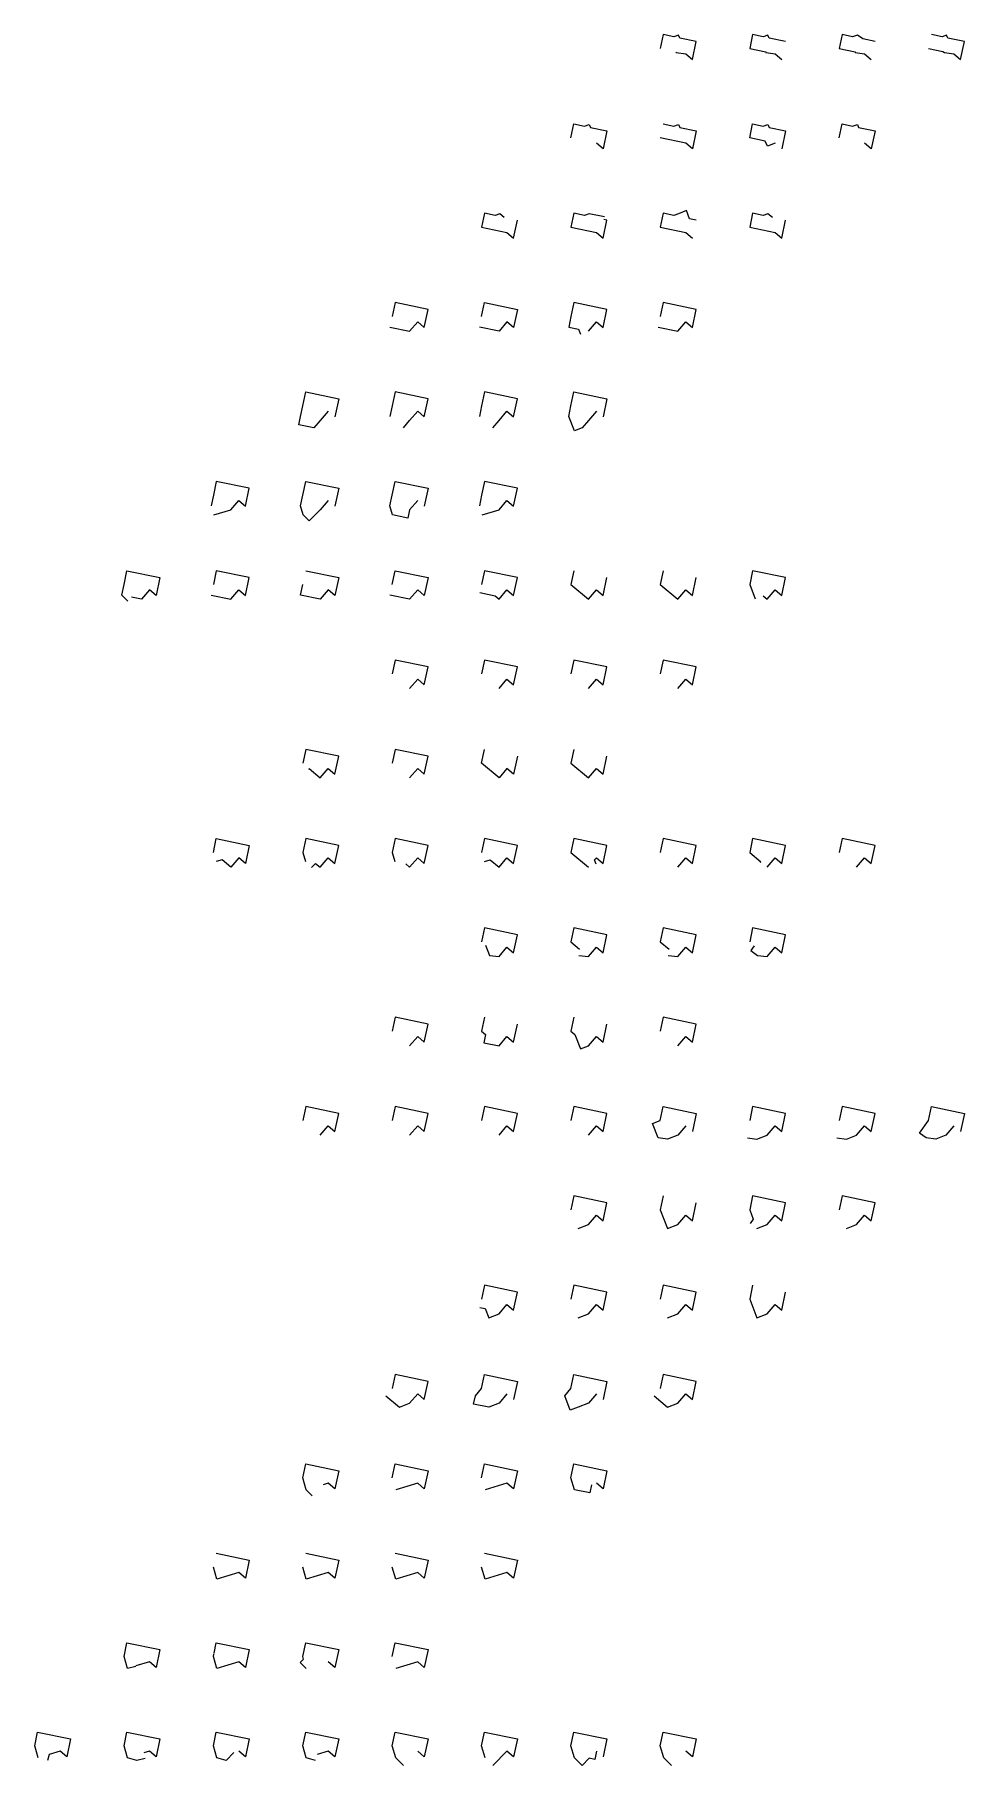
# Model space of a CAD drawing. Header units: inches. Extents: x -12292079.407 to -12292079.373, y 116895049.277 to 116895049.734.
# Drawn here: x -12292079.39062 to -12292079.38335, y 116895049.46461 to 116895049.47815 of the extents above; entities that cross this region are included whole.
import ezdxf

# ---------------------------------------------------------------- set-up
doc = ezdxf.new("R2010")
doc.units = ezdxf.units.IN
doc.header["$MEASUREMENT"] = 0

msp = doc.modelspace()

# ---------------------------------------------------------------- linework, layer by layer
for points in [[(-12292079.385606, 116895049.478018), (-12292079.385603, 116895049.478012), (-12292079.385529, 116895049.478002), (-12292079.385477, 116895049.477958), (-12292079.385447, 116895049.478098), (-12292079.385576, 116895049.478125), (-12292079.385585, 116895049.478149), (-12292079.385622, 116895049.478134), (-12292079.385705, 116895049.478152), (-12292079.385728, 116895049.478044)], [(-12292079.384049, 116895049.478098), (-12292079.384145, 116895049.478118), (-12292079.384187, 116895049.478149), (-12292079.384224, 116895049.478134), (-12292079.384307, 116895049.478152), (-12292079.38433, 116895049.478044), (-12292079.384204, 116895049.478017), (-12292079.384205, 116895049.478012), (-12292079.384131, 116895049.478002), (-12292079.384079, 116895049.477958)], [(-12292079.383631, 116895049.478044), (-12292079.383518, 116895049.47802), (-12292079.383506, 116895049.478012), (-12292079.383432, 116895049.478002), (-12292079.38338, 116895049.477958), (-12292079.38335, 116895049.478098), (-12292079.383479, 116895049.478125), (-12292079.383489, 116895049.478149), (-12292079.383525, 116895049.478134), (-12292079.383608, 116895049.478152)], [(-12292079.38483, 116895049.477303), (-12292079.384891, 116895049.477279), (-12292079.384907, 116895049.477319), (-12292079.385029, 116895049.477345), (-12292079.385006, 116895049.477453), (-12292079.384923, 116895049.477436), (-12292079.384886, 116895049.47745), (-12292079.384877, 116895049.477426), (-12292079.384748, 116895049.477399), (-12292079.384778, 116895049.477259)], [(-12292079.386165, 116895049.476726), (-12292079.386284, 116895049.476751), (-12292079.386321, 116895049.476737), (-12292079.386404, 116895049.476754), (-12292079.386427, 116895049.476646), (-12292079.386228, 116895049.476604), (-12292079.386176, 116895049.47656), (-12292079.386146, 116895049.4767), (-12292079.38617, 116895049.476705)], [(-12292079.385447, 116895049.4767), (-12292079.385499, 116895049.476711), (-12292079.385524, 116895049.476775), (-12292079.385585, 116895049.476751), (-12292079.385622, 116895049.476737), (-12292079.385705, 116895049.476754), (-12292079.385728, 116895049.476646), (-12292079.385529, 116895049.476604), (-12292079.385477, 116895049.47656)], [(-12292079.38629, 116895049.475831), (-12292079.386228, 116895049.475905), (-12292079.386176, 116895049.475861), (-12292079.386146, 116895049.476001), (-12292079.386404, 116895049.476055), (-12292079.386427, 116895049.475947), (-12292079.386444, 116895049.475864), (-12292079.386367, 116895049.475847), (-12292079.386352, 116895049.475808)], [(-12292079.388324, 116895049.475206), (-12292079.388387, 116895049.475132), (-12292079.388436, 116895049.475075), (-12292079.388555, 116895049.4751), (-12292079.388541, 116895049.475165), (-12292079.388524, 116895049.475248), (-12292079.388501, 116895049.475356), (-12292079.388243, 116895049.475302), (-12292079.388272, 116895049.475162)], [(-12292079.386228, 116895049.475206), (-12292079.38629, 116895049.475132), (-12292079.386339, 116895049.475075), (-12292079.3864, 116895049.475051), (-12292079.386444, 116895049.475165), (-12292079.386427, 116895049.475248), (-12292079.386404, 116895049.475356), (-12292079.386146, 116895049.475302), (-12292079.386176, 116895049.475162)], [(-12292079.388324, 116895049.474507), (-12292079.388387, 116895049.474433), (-12292079.388473, 116895049.474347), (-12292079.38852, 116895049.474394), (-12292079.388541, 116895049.474466), (-12292079.388524, 116895049.474549), (-12292079.388501, 116895049.474657), (-12292079.388243, 116895049.474603), (-12292079.388272, 116895049.474463)], [(-12292079.387625, 116895049.474507), (-12292079.387688, 116895049.474433), (-12292079.387702, 116895049.474369), (-12292079.387821, 116895049.474394), (-12292079.387842, 116895049.474466), (-12292079.387825, 116895049.474549), (-12292079.387802, 116895049.474657), (-12292079.387544, 116895049.474603), (-12292079.387574, 116895049.474463)], [(-12292079.389892, 116895049.47372), (-12292079.389939, 116895049.473767), (-12292079.389921, 116895049.47385), (-12292079.389899, 116895049.473958), (-12292079.389641, 116895049.473904), (-12292079.38967, 116895049.473764), (-12292079.389722, 116895049.473808), (-12292079.389785, 116895049.473734), (-12292079.389862, 116895049.473751)], [(-12292079.387139, 116895049.473786), (-12292079.38702, 116895049.473761), (-12292079.386989, 116895049.473734), (-12292079.386927, 116895049.473808), (-12292079.386875, 116895049.473764), (-12292079.386845, 116895049.473904), (-12292079.387103, 116895049.473958), (-12292079.387126, 116895049.47385)], [(-12292079.384924, 116895049.473761), (-12292079.384893, 116895049.473734), (-12292079.38483, 116895049.473808), (-12292079.384778, 116895049.473764), (-12292079.384748, 116895049.473904), (-12292079.385006, 116895049.473958), (-12292079.385029, 116895049.47385), (-12292079.384985, 116895049.473737)], [(-12292079.388477, 116895049.472406), (-12292079.388473, 116895049.47241), (-12292079.388387, 116895049.472337), (-12292079.388324, 116895049.472411), (-12292079.388272, 116895049.472366), (-12292079.388243, 116895049.472506), (-12292079.388501, 116895049.47256), (-12292079.388524, 116895049.472452)], [(-12292079.388455, 116895049.471635), (-12292079.388423, 116895049.471668), (-12292079.388387, 116895049.471638), (-12292079.388324, 116895049.471712), (-12292079.388272, 116895049.471667), (-12292079.388243, 116895049.471807), (-12292079.388501, 116895049.471862), (-12292079.388524, 116895049.471753), (-12292079.388502, 116895049.471682)], [(-12292079.387719, 116895049.471664), (-12292079.387688, 116895049.471638), (-12292079.387625, 116895049.471712), (-12292079.387574, 116895049.471667), (-12292079.387544, 116895049.471807), (-12292079.387802, 116895049.471862), (-12292079.387825, 116895049.471753), (-12292079.387803, 116895049.471682)], [(-12292079.386229, 116895049.471661), (-12292079.386242, 116895049.471695), (-12292079.386228, 116895049.471712), (-12292079.386176, 116895049.471667), (-12292079.386146, 116895049.471807), (-12292079.386404, 116895049.471862), (-12292079.386427, 116895049.471753), (-12292079.38629, 116895049.471638)], [(-12292079.384893, 116895049.471638), (-12292079.38483, 116895049.471712), (-12292079.384778, 116895049.471667), (-12292079.384748, 116895049.471807), (-12292079.385006, 116895049.471862), (-12292079.385029, 116895049.471753), (-12292079.384943, 116895049.47168), (-12292079.384946, 116895049.471676)], [(-12292079.387095, 116895049.471028), (-12292079.387064, 116895049.470948), (-12292079.386989, 116895049.470939), (-12292079.386927, 116895049.471013), (-12292079.386875, 116895049.470968), (-12292079.386845, 116895049.471108), (-12292079.387103, 116895049.471163), (-12292079.387126, 116895049.471054)], [(-12292079.384993, 116895049.471024), (-12292079.38502, 116895049.470987), (-12292079.384967, 116895049.470948), (-12292079.384893, 116895049.470939), (-12292079.38483, 116895049.471013), (-12292079.384778, 116895049.470968), (-12292079.384748, 116895049.471108), (-12292079.385006, 116895049.471163), (-12292079.385029, 116895049.471054)], [(-12292079.387103, 116895049.470464), (-12292079.387126, 116895049.470356), (-12292079.387095, 116895049.470329), (-12292079.387108, 116895049.470265), (-12292079.386989, 116895049.47024), (-12292079.386927, 116895049.470314), (-12292079.386875, 116895049.47027), (-12292079.386845, 116895049.470409)], [(-12292079.386404, 116895049.470464), (-12292079.386427, 116895049.470356), (-12292079.386396, 116895049.470329), (-12292079.386352, 116895049.470216), (-12292079.38629, 116895049.47024), (-12292079.386228, 116895049.470314), (-12292079.386176, 116895049.47027), (-12292079.386146, 116895049.470409)], [(-12292079.385529, 116895049.469615), (-12292079.385592, 116895049.469541), (-12292079.385671, 116895049.46951), (-12292079.385745, 116895049.46952), (-12292079.385789, 116895049.469633), (-12292079.385728, 116895049.469657), (-12292079.385705, 116895049.469765), (-12292079.385447, 116895049.46971), (-12292079.385477, 116895049.469571)], [(-12292079.383432, 116895049.469615), (-12292079.383495, 116895049.469541), (-12292079.383574, 116895049.46951), (-12292079.383649, 116895049.46952), (-12292079.383702, 116895049.469558), (-12292079.383631, 116895049.469657), (-12292079.383608, 116895049.469765), (-12292079.38335, 116895049.46971), (-12292079.38338, 116895049.469571)], [(-12292079.384972, 116895049.468811), (-12292079.384893, 116895049.468842), (-12292079.38483, 116895049.468916), (-12292079.384778, 116895049.468872), (-12292079.384748, 116895049.469012), (-12292079.385006, 116895049.469066), (-12292079.385029, 116895049.468958), (-12292079.385001, 116895049.468884), (-12292079.385026, 116895049.46885)], [(-12292079.387139, 116895049.468194), (-12292079.387097, 116895049.468185), (-12292079.387069, 116895049.468112), (-12292079.386989, 116895049.468143), (-12292079.386927, 116895049.468217), (-12292079.386875, 116895049.468173), (-12292079.386845, 116895049.468313), (-12292079.387103, 116895049.468367), (-12292079.387126, 116895049.468259)], [(-12292079.386927, 116895049.467518), (-12292079.386989, 116895049.467444), (-12292079.387069, 116895049.467413), (-12292079.387188, 116895049.467438), (-12292079.387174, 116895049.467503), (-12292079.387126, 116895049.46756), (-12292079.387103, 116895049.467668), (-12292079.386845, 116895049.467614), (-12292079.386875, 116895049.467474)], [(-12292079.386228, 116895049.467518), (-12292079.38629, 116895049.467444), (-12292079.38637, 116895049.467413), (-12292079.386432, 116895049.467389), (-12292079.386475, 116895049.467503), (-12292079.386427, 116895049.46756), (-12292079.386404, 116895049.467668), (-12292079.386146, 116895049.467614), (-12292079.386176, 116895049.467474)], [(-12292079.388449, 116895049.466721), (-12292079.388496, 116895049.466768), (-12292079.388524, 116895049.466861), (-12292079.388501, 116895049.466969), (-12292079.388243, 116895049.466915), (-12292079.388272, 116895049.466775), (-12292079.388324, 116895049.466819), (-12292079.388363, 116895049.466807)], [(-12292079.386267, 116895049.466807), (-12292079.38628, 116895049.466743), (-12292079.386399, 116895049.466768), (-12292079.386427, 116895049.466861), (-12292079.386404, 116895049.466969), (-12292079.386146, 116895049.466915), (-12292079.386176, 116895049.466775), (-12292079.386228, 116895049.466819)], [(-12292079.389829, 116895049.465384), (-12292079.389894, 116895049.46537), (-12292079.389921, 116895049.465463), (-12292079.389899, 116895049.465571), (-12292079.389641, 116895049.465517), (-12292079.38967, 116895049.465377), (-12292079.389722, 116895049.465421), (-12292079.38983, 116895049.465389)], [(-12292079.38922, 116895049.465489), (-12292079.389217, 116895049.465489), (-12292079.3892, 116895049.465571), (-12292079.388942, 116895049.465517), (-12292079.388971, 116895049.465377), (-12292079.389023, 116895049.465421), (-12292079.389195, 116895049.46537), (-12292079.389223, 116895049.465463), (-12292079.389219, 116895049.465482)], [(-12292079.388496, 116895049.46537), (-12292079.388543, 116895049.465417), (-12292079.388517, 116895049.465442), (-12292079.388524, 116895049.465463), (-12292079.388501, 116895049.465571), (-12292079.388243, 116895049.465517), (-12292079.388272, 116895049.465377), (-12292079.388324, 116895049.465421)], [(-12292079.389757, 116895049.464664), (-12292079.389822, 116895049.46465), (-12292079.389894, 116895049.464671), (-12292079.389921, 116895049.464764), (-12292079.389899, 116895049.464872), (-12292079.389641, 116895049.464818), (-12292079.38967, 116895049.464678), (-12292079.389722, 116895049.464722), (-12292079.389767, 116895049.464709)], [(-12292079.389062, 116895049.464711), (-12292079.389123, 116895049.46465), (-12292079.389195, 116895049.464671), (-12292079.389223, 116895049.464764), (-12292079.3892, 116895049.464872), (-12292079.388942, 116895049.464818), (-12292079.388971, 116895049.464678), (-12292079.389023, 116895049.464722)], [(-12292079.386228, 116895049.464722), (-12292079.386241, 116895049.464658), (-12292079.386283, 116895049.464667), (-12292079.386339, 116895049.464611), (-12292079.386399, 116895049.464671), (-12292079.386427, 116895049.464764), (-12292079.386404, 116895049.464872), (-12292079.386146, 116895049.464818), (-12292079.386176, 116895049.464678)]]:
    msp.add_lwpolyline(points, close=True)
at = {"color": 123}
msp.add_lwpolyline([(-12292079.384748, 116895049.478098), (-12292079.384877, 116895049.478125), (-12292079.384886, 116895049.478149), (-12292079.384923, 116895049.478134), (-12292079.385006, 116895049.478152), (-12292079.385029, 116895049.478044), (-12292079.384903, 116895049.478017), (-12292079.384904, 116895049.478012), (-12292079.38483, 116895049.478002), (-12292079.384778, 116895049.477958)], close=True, dxfattribs=at)
at = {"color": 56}
for points in [[(-12292079.386427, 116895049.477345), (-12292079.386404, 116895049.477453), (-12292079.386321, 116895049.477436), (-12292079.386284, 116895049.47745), (-12292079.386275, 116895049.477426), (-12292079.386146, 116895049.477399), (-12292079.386176, 116895049.477259), (-12292079.386228, 116895049.477303)], [(-12292079.385705, 116895049.477453), (-12292079.385622, 116895049.477436), (-12292079.385585, 116895049.47745), (-12292079.385576, 116895049.477426), (-12292079.385447, 116895049.477399), (-12292079.385477, 116895049.477259), (-12292079.385529, 116895049.477303), (-12292079.385728, 116895049.477345)], [(-12292079.38433, 116895049.477345), (-12292079.384307, 116895049.477453), (-12292079.384224, 116895049.477436), (-12292079.384187, 116895049.47745), (-12292079.384178, 116895049.477426), (-12292079.384049, 116895049.477399), (-12292079.384079, 116895049.477259), (-12292079.384131, 116895049.477303)]]:
    msp.add_lwpolyline(points, close=True, dxfattribs=at)
at = {"color": 122}
for points in [[(-12292079.386949, 116895049.476722), (-12292079.386983, 116895049.476751), (-12292079.38702, 116895049.476737), (-12292079.387103, 116895049.476754), (-12292079.387126, 116895049.476646), (-12292079.386927, 116895049.476604), (-12292079.386875, 116895049.47656), (-12292079.386845, 116895049.4767)], [(-12292079.384852, 116895049.476722), (-12292079.384886, 116895049.476751), (-12292079.384923, 116895049.476737), (-12292079.385006, 116895049.476754), (-12292079.385029, 116895049.476646), (-12292079.38483, 116895049.476604), (-12292079.384778, 116895049.47656), (-12292079.384748, 116895049.4767)]]:
    msp.add_lwpolyline(points, close=True, dxfattribs=at)
at = {"color": 57}
for points in [[(-12292079.387842, 116895049.475864), (-12292079.387688, 116895049.475831), (-12292079.387625, 116895049.475905), (-12292079.387574, 116895049.475861), (-12292079.387544, 116895049.476001), (-12292079.387802, 116895049.476055), (-12292079.387825, 116895049.475947)], [(-12292079.387126, 116895049.475947), (-12292079.387103, 116895049.476055), (-12292079.386845, 116895049.476001), (-12292079.386875, 116895049.475861), (-12292079.386927, 116895049.475905), (-12292079.386989, 116895049.475831), (-12292079.387143, 116895049.475864)], [(-12292079.385745, 116895049.475864), (-12292079.385592, 116895049.475831), (-12292079.385529, 116895049.475905), (-12292079.385477, 116895049.475861), (-12292079.385447, 116895049.476001), (-12292079.385705, 116895049.476055), (-12292079.385728, 116895049.475947)], [(-12292079.38924, 116895049.473767), (-12292079.389086, 116895049.473734), (-12292079.389023, 116895049.473808), (-12292079.388971, 116895049.473764), (-12292079.388942, 116895049.473904), (-12292079.3892, 116895049.473958), (-12292079.389223, 116895049.47385)], [(-12292079.388501, 116895049.473958), (-12292079.388243, 116895049.473904), (-12292079.388272, 116895049.473764), (-12292079.388324, 116895049.473808), (-12292079.388387, 116895049.473734), (-12292079.388541, 116895049.473767), (-12292079.388524, 116895049.47385)], [(-12292079.387825, 116895049.47385), (-12292079.387802, 116895049.473958), (-12292079.387544, 116895049.473904), (-12292079.387574, 116895049.473764), (-12292079.387625, 116895049.473808), (-12292079.387688, 116895049.473734), (-12292079.387842, 116895049.473767)]]:
    msp.add_lwpolyline(points, close=True, dxfattribs=at)
at = {"color": 121}
for points in [[(-12292079.387737, 116895049.475075), (-12292079.387688, 116895049.475132), (-12292079.387625, 116895049.475206), (-12292079.387574, 116895049.475162), (-12292079.387544, 116895049.475302), (-12292079.387802, 116895049.475356), (-12292079.387825, 116895049.475248), (-12292079.387842, 116895049.475165)], [(-12292079.387038, 116895049.475075), (-12292079.386989, 116895049.475132), (-12292079.386927, 116895049.475206), (-12292079.386875, 116895049.475162), (-12292079.386845, 116895049.475302), (-12292079.387103, 116895049.475356), (-12292079.387126, 116895049.475248), (-12292079.387143, 116895049.475165)]]:
    msp.add_lwpolyline(points, close=True, dxfattribs=at)
at = {"color": 120}
for points in [[(-12292079.389219, 116895049.474394), (-12292079.389086, 116895049.474433), (-12292079.389023, 116895049.474507), (-12292079.388971, 116895049.474463), (-12292079.388942, 116895049.474603), (-12292079.3892, 116895049.474657), (-12292079.389223, 116895049.474549), (-12292079.38924, 116895049.474466)], [(-12292079.387122, 116895049.474394), (-12292079.386989, 116895049.474433), (-12292079.386927, 116895049.474507), (-12292079.386875, 116895049.474463), (-12292079.386845, 116895049.474603), (-12292079.387103, 116895049.474657), (-12292079.387126, 116895049.474549), (-12292079.387143, 116895049.474466)]]:
    msp.add_lwpolyline(points, close=True, dxfattribs=at)
at = {"color": 54}
for points in [[(-12292079.386404, 116895049.473958), (-12292079.386427, 116895049.47385), (-12292079.38629, 116895049.473734), (-12292079.386228, 116895049.473808), (-12292079.386176, 116895049.473764), (-12292079.386146, 116895049.473904)], [(-12292079.385705, 116895049.473958), (-12292079.385728, 116895049.47385), (-12292079.385592, 116895049.473734), (-12292079.385529, 116895049.473808), (-12292079.385477, 116895049.473764), (-12292079.385447, 116895049.473904)], [(-12292079.387688, 116895049.473035), (-12292079.387625, 116895049.473109), (-12292079.387574, 116895049.473065), (-12292079.387544, 116895049.473205), (-12292079.387802, 116895049.473259), (-12292079.387825, 116895049.473151)], [(-12292079.386989, 116895049.473035), (-12292079.386927, 116895049.473109), (-12292079.386875, 116895049.473065), (-12292079.386845, 116895049.473205), (-12292079.387103, 116895049.473259), (-12292079.387126, 116895049.473151)], [(-12292079.38629, 116895049.473035), (-12292079.386228, 116895049.473109), (-12292079.386176, 116895049.473065), (-12292079.386146, 116895049.473205), (-12292079.386404, 116895049.473259), (-12292079.386427, 116895049.473151)], [(-12292079.385592, 116895049.473035), (-12292079.385529, 116895049.473109), (-12292079.385477, 116895049.473065), (-12292079.385447, 116895049.473205), (-12292079.385705, 116895049.473259), (-12292079.385728, 116895049.473151)], [(-12292079.387688, 116895049.472337), (-12292079.387625, 116895049.472411), (-12292079.387574, 116895049.472366), (-12292079.387544, 116895049.472506), (-12292079.387802, 116895049.47256), (-12292079.387825, 116895049.472452)], [(-12292079.386845, 116895049.472506), (-12292079.386875, 116895049.472366), (-12292079.386927, 116895049.472411), (-12292079.386989, 116895049.472337), (-12292079.387126, 116895049.472452), (-12292079.387103, 116895049.47256)], [(-12292079.386404, 116895049.47256), (-12292079.386427, 116895049.472452), (-12292079.38629, 116895049.472337), (-12292079.386228, 116895049.472411), (-12292079.386176, 116895049.472366), (-12292079.386146, 116895049.472506)], [(-12292079.385592, 116895049.471638), (-12292079.385529, 116895049.471712), (-12292079.385477, 116895049.471667), (-12292079.385447, 116895049.471807), (-12292079.385705, 116895049.471862), (-12292079.385728, 116895049.471753)], [(-12292079.384194, 116895049.471638), (-12292079.384131, 116895049.471712), (-12292079.384079, 116895049.471667), (-12292079.384049, 116895049.471807), (-12292079.384307, 116895049.471862), (-12292079.38433, 116895049.471753)], [(-12292079.387688, 116895049.47024), (-12292079.387625, 116895049.470314), (-12292079.387574, 116895049.47027), (-12292079.387544, 116895049.470409), (-12292079.387802, 116895049.470464), (-12292079.387825, 116895049.470356)], [(-12292079.385592, 116895049.47024), (-12292079.385529, 116895049.470314), (-12292079.385477, 116895049.47027), (-12292079.385447, 116895049.470409), (-12292079.385705, 116895049.470464), (-12292079.385728, 116895049.470356)], [(-12292079.388387, 116895049.469541), (-12292079.388324, 116895049.469615), (-12292079.388272, 116895049.469571), (-12292079.388243, 116895049.46971), (-12292079.388501, 116895049.469765), (-12292079.388524, 116895049.469657)], [(-12292079.387688, 116895049.469541), (-12292079.387625, 116895049.469615), (-12292079.387574, 116895049.469571), (-12292079.387544, 116895049.46971), (-12292079.387802, 116895049.469765), (-12292079.387825, 116895049.469657)], [(-12292079.386989, 116895049.469541), (-12292079.386927, 116895049.469615), (-12292079.386875, 116895049.469571), (-12292079.386845, 116895049.46971), (-12292079.387103, 116895049.469765), (-12292079.387126, 116895049.469657)], [(-12292079.38629, 116895049.469541), (-12292079.386228, 116895049.469615), (-12292079.386176, 116895049.469571), (-12292079.386146, 116895049.46971), (-12292079.386404, 116895049.469765), (-12292079.386427, 116895049.469657)]]:
    msp.add_lwpolyline(points, close=True, dxfattribs=at)
at = {"color": 119}
for points in [[(-12292079.389223, 116895049.471753), (-12292079.3892, 116895049.471862), (-12292079.388942, 116895049.471807), (-12292079.388971, 116895049.471667), (-12292079.389023, 116895049.471712), (-12292079.389086, 116895049.471638), (-12292079.389154, 116895049.471696), (-12292079.389201, 116895049.471682)], [(-12292079.387104, 116895049.471682), (-12292079.387058, 116895049.471696), (-12292079.386989, 116895049.471638), (-12292079.386927, 116895049.471712), (-12292079.386875, 116895049.471667), (-12292079.386845, 116895049.471807), (-12292079.387103, 116895049.471862), (-12292079.387126, 116895049.471753)]]:
    msp.add_lwpolyline(points, close=True, dxfattribs=at)
at = {"color": 118}
for points in [[(-12292079.386365, 116895049.470948), (-12292079.38629, 116895049.470939), (-12292079.386228, 116895049.471013), (-12292079.386176, 116895049.470968), (-12292079.386146, 116895049.471108), (-12292079.386404, 116895049.471163), (-12292079.386427, 116895049.471054), (-12292079.386359, 116895049.470997)], [(-12292079.385666, 116895049.470948), (-12292079.385592, 116895049.470939), (-12292079.385529, 116895049.471013), (-12292079.385477, 116895049.470968), (-12292079.385447, 116895049.471108), (-12292079.385705, 116895049.471163), (-12292079.385728, 116895049.471054), (-12292079.38566, 116895049.470997)]]:
    msp.add_lwpolyline(points, close=True, dxfattribs=at)
at = {"color": 117}
for points in [[(-12292079.385047, 116895049.46952), (-12292079.384972, 116895049.46951), (-12292079.384893, 116895049.469541), (-12292079.38483, 116895049.469615), (-12292079.384778, 116895049.469571), (-12292079.384748, 116895049.46971), (-12292079.385006, 116895049.469765), (-12292079.385029, 116895049.469657)], [(-12292079.384348, 116895049.46952), (-12292079.384273, 116895049.46951), (-12292079.384194, 116895049.469541), (-12292079.384131, 116895049.469615), (-12292079.384079, 116895049.469571), (-12292079.384049, 116895049.46971), (-12292079.384307, 116895049.469765), (-12292079.38433, 116895049.469657)]]:
    msp.add_lwpolyline(points, close=True, dxfattribs=at)
at = {"color": 58}
for points in [[(-12292079.38637, 116895049.468811), (-12292079.38629, 116895049.468842), (-12292079.386228, 116895049.468916), (-12292079.386176, 116895049.468872), (-12292079.386146, 116895049.469012), (-12292079.386404, 116895049.469066), (-12292079.386427, 116895049.468958)], [(-12292079.385705, 116895049.469066), (-12292079.385728, 116895049.468958), (-12292079.385671, 116895049.468811), (-12292079.385592, 116895049.468842), (-12292079.385529, 116895049.468916), (-12292079.385477, 116895049.468872), (-12292079.385447, 116895049.469012)], [(-12292079.384273, 116895049.468811), (-12292079.384194, 116895049.468842), (-12292079.384131, 116895049.468916), (-12292079.384079, 116895049.468872), (-12292079.384049, 116895049.469012), (-12292079.384307, 116895049.469066), (-12292079.38433, 116895049.468958)], [(-12292079.38637, 116895049.468112), (-12292079.38629, 116895049.468143), (-12292079.386228, 116895049.468217), (-12292079.386176, 116895049.468173), (-12292079.386146, 116895049.468313), (-12292079.386404, 116895049.468367), (-12292079.386427, 116895049.468259)], [(-12292079.385671, 116895049.468112), (-12292079.385592, 116895049.468143), (-12292079.385529, 116895049.468217), (-12292079.385477, 116895049.468173), (-12292079.385447, 116895049.468313), (-12292079.385705, 116895049.468367), (-12292079.385728, 116895049.468259)], [(-12292079.385006, 116895049.468367), (-12292079.385029, 116895049.468259), (-12292079.384972, 116895049.468112), (-12292079.384893, 116895049.468143), (-12292079.38483, 116895049.468217), (-12292079.384778, 116895049.468173), (-12292079.384748, 116895049.468313)]]:
    msp.add_lwpolyline(points, close=True, dxfattribs=at)
at = {"color": 116}
for points in [[(-12292079.387873, 116895049.467503), (-12292079.387768, 116895049.467413), (-12292079.387688, 116895049.467444), (-12292079.387625, 116895049.467518), (-12292079.387574, 116895049.467474), (-12292079.387544, 116895049.467614), (-12292079.387802, 116895049.467668), (-12292079.387825, 116895049.46756)], [(-12292079.385776, 116895049.467503), (-12292079.385671, 116895049.467413), (-12292079.385592, 116895049.467444), (-12292079.385529, 116895049.467518), (-12292079.385477, 116895049.467474), (-12292079.385447, 116895049.467614), (-12292079.385705, 116895049.467668), (-12292079.385728, 116895049.46756)]]:
    msp.add_lwpolyline(points, close=True, dxfattribs=at)
at = {"color": 53}
for points in [[(-12292079.387825, 116895049.466861), (-12292079.387802, 116895049.466969), (-12292079.387544, 116895049.466915), (-12292079.387574, 116895049.466775), (-12292079.387625, 116895049.466819), (-12292079.387797, 116895049.466768)], [(-12292079.387126, 116895049.466861), (-12292079.387103, 116895049.466969), (-12292079.386845, 116895049.466915), (-12292079.386875, 116895049.466775), (-12292079.386927, 116895049.466819), (-12292079.387098, 116895049.466768)], [(-12292079.3892, 116895049.46627), (-12292079.388942, 116895049.466216), (-12292079.388971, 116895049.466076), (-12292079.389023, 116895049.46612), (-12292079.389195, 116895049.466069), (-12292079.389223, 116895049.466162)], [(-12292079.388501, 116895049.46627), (-12292079.388243, 116895049.466216), (-12292079.388272, 116895049.466076), (-12292079.388324, 116895049.46612), (-12292079.388496, 116895049.466069), (-12292079.388524, 116895049.466162)], [(-12292079.387802, 116895049.46627), (-12292079.387544, 116895049.466216), (-12292079.387574, 116895049.466076), (-12292079.387625, 116895049.46612), (-12292079.387797, 116895049.466069), (-12292079.387825, 116895049.466162)], [(-12292079.387103, 116895049.46627), (-12292079.386845, 116895049.466216), (-12292079.386875, 116895049.466076), (-12292079.386927, 116895049.46612), (-12292079.387098, 116895049.466069), (-12292079.387126, 116895049.466162)], [(-12292079.387825, 116895049.465463), (-12292079.387802, 116895049.465571), (-12292079.387544, 116895049.465517), (-12292079.387574, 116895049.465377), (-12292079.387625, 116895049.465421), (-12292079.387797, 116895049.46537)]]:
    msp.add_lwpolyline(points, close=True, dxfattribs=at)
at = {"color": 115}
for points in [[(-12292079.390593, 116895049.464671), (-12292079.39062, 116895049.464764), (-12292079.390598, 116895049.464872), (-12292079.39034, 116895049.464818), (-12292079.390369, 116895049.464678), (-12292079.390421, 116895049.464722), (-12292079.390507, 116895049.464697), (-12292079.390521, 116895049.46465)], [(-12292079.388424, 116895049.46465), (-12292079.388496, 116895049.464671), (-12292079.388524, 116895049.464764), (-12292079.388501, 116895049.464872), (-12292079.388243, 116895049.464818), (-12292079.388272, 116895049.464678), (-12292079.388324, 116895049.464722), (-12292079.38841, 116895049.464697)]]:
    msp.add_lwpolyline(points, close=True, dxfattribs=at)
at = {"color": 59}
for points in [[(-12292079.387736, 116895049.464611), (-12292079.387797, 116895049.464671), (-12292079.387825, 116895049.464764), (-12292079.387802, 116895049.464872), (-12292079.387544, 116895049.464818), (-12292079.387574, 116895049.464678), (-12292079.387625, 116895049.464722)], [(-12292079.387098, 116895049.464671), (-12292079.387126, 116895049.464764), (-12292079.387103, 116895049.464872), (-12292079.386845, 116895049.464818), (-12292079.386875, 116895049.464678), (-12292079.386927, 116895049.464722), (-12292079.387038, 116895049.464611)], [(-12292079.38564, 116895049.464611), (-12292079.3857, 116895049.464671), (-12292079.385728, 116895049.464764), (-12292079.385705, 116895049.464872), (-12292079.385447, 116895049.464818), (-12292079.385477, 116895049.464678), (-12292079.385529, 116895049.464722)]]:
    msp.add_lwpolyline(points, close=True, dxfattribs=at)

doc.saveas('drawing.dxf')
